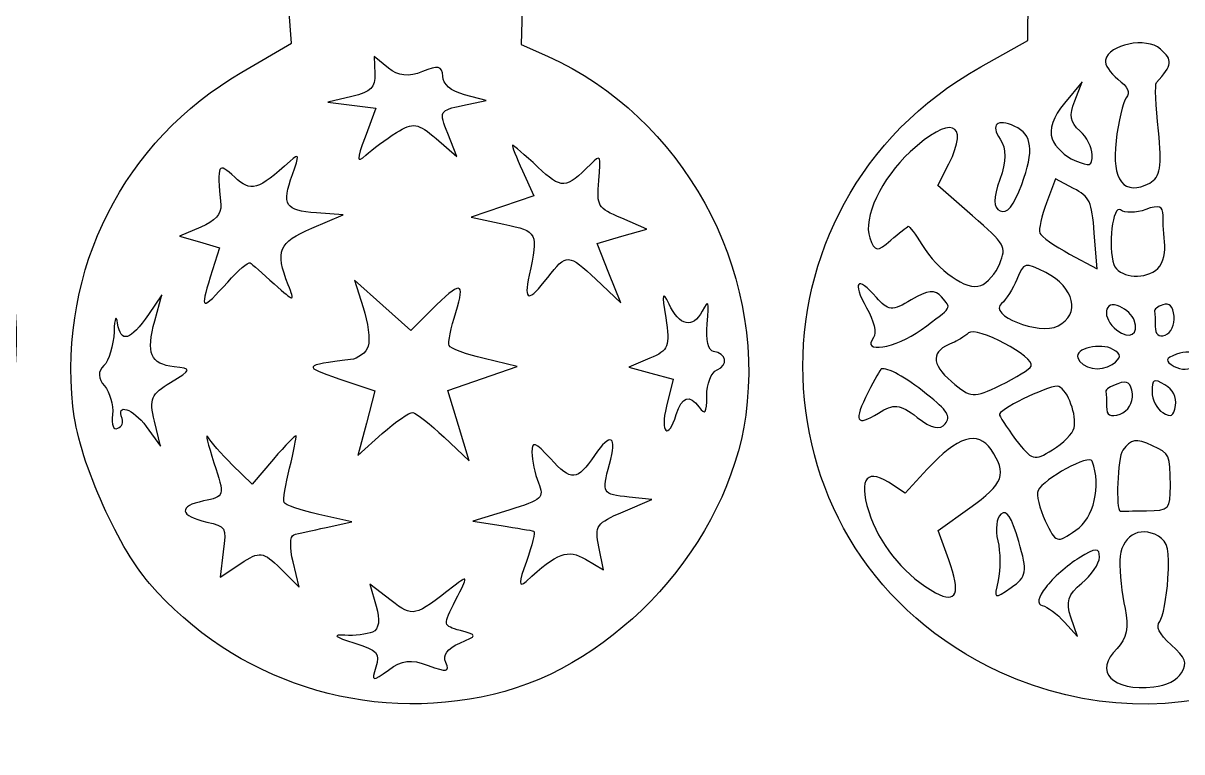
# Model space of a CAD drawing. Extents: x 0 to 701, y 0 to 378.
# Drawn here: x 417.5 to 567, y 7.7 to 101.7 of the extents above; entities that cross this region are included whole.
import ezdxf

# ---------------------------------------------------------------- set-up
doc = ezdxf.new("R2010")
doc.units = 0
doc.layers.add('Calque_1', color=7, linetype='CONTINUOUS')

msp = doc.modelspace()

# ---------------------------------------------------------------- linework, layer by layer
at = {"layer": 'Calque_1', "color": 7}
for p, q in [((547.11841, 99.511319), (547.201105, 106.946135)), ((481.889885, 105.107312), (481.719783, 99.006577)), ((452.080566, 99.145781), (451.753905, 103.659104)), ((445.694481, 95.426104), (452.080566, 99.145781)), ((481.719783, 99.006577), (485.144731, 97.474822)), ((541.044276, 96.103781), (547.11841, 99.511319)), ((464.59267, 95.929797), (462.753953, 97.433188)), ((462.753953, 97.433188), (462.841803, 95.219597)), ((557.140636, 96.983133), (557.140636, 96.983133)), ((554.120147, 94.156079), (551.84557, 91.425407)), ((553.173015, 91.709142), (554.120147, 94.156079)), ((459.86051, 92.281743), (456.791561, 91.557539)), ((456.791561, 91.557539), (459.881874, 91.159438)), ((459.860595, 92.281782), (459.86051, 92.281743)), ((474.143735, 91.107247), (477.207759, 91.74834)), ((477.207759, 91.74834), (474.428262, 92.503423)), ((459.881874, 91.159438), (462.97223, 90.761496)), ((462.97223, 90.761496), (461.592553, 87.044157)), ((470.7527, 86.839927), (473.419729, 84.521497)), ((473.419729, 84.521497), (472.249767, 87.493795)), ((543.561033, 86.759312), (543.561033, 86.759312)), ((550.264317, 86.802689), (550.264496, 86.802254)), ((531.946206, 85.135474), (531.946206, 85.135474)), ((481.892956, 82.66364), (481.892183, 82.663303)), ((481.892183, 82.663303), (483.35398, 79.428027)), ((535.516359, 80.764722), (536.922993, 83.566383)), ((539.970142, 76.877519), (535.516359, 80.764722)), ((550.684127, 81.641559), (549.526645, 78.557786)), ((553.01351, 80.417129), (550.684127, 81.641559)), ((483.35398, 79.428027), (479.308787, 78.065602)), ((442.963565, 78.266168), (442.963588, 78.266089)), ((479.308787, 78.065602), (475.263662, 76.703098)), ((454.704806, 75.270319), (458.738574, 77.012701)), ((458.738574, 77.012701), (455.311277, 77.245473)), ((475.263662, 76.703098), (479.512847, 75.789639)), ((497.934074, 75.141613), (494.706166, 76.555556)), ((440.371186, 75.395083), (437.625569, 74.253764)), ((494.732886, 74.228906), (497.934074, 75.141613)), ((437.625569, 74.253764), (440.215953, 73.490144)), ((440.215953, 73.490144), (442.806271, 72.726426)), ((491.531598, 73.316199), (494.732886, 74.228906)), ((493.053014, 69.481187), (491.531598, 73.316199)), ((548.671577, 74.649151), (548.671577, 74.649151)), ((556.060956, 70.041488), (555.701954, 74.617104)), ((442.806271, 72.726426), (441.614236, 68.947487)), ((552.517443, 71.932898), (556.060956, 70.041488)), ((558.229823, 70.568314), (558.229823, 70.568314)), ((494.57443, 65.646195), (493.053014, 69.481187)), ((463.85952, 65.296541), (460.209456, 68.543741)), ((460.209456, 68.543741), (461.331938, 65.043527)), ((491.380728, 68.673933), (494.57443, 65.646195)), ((435.372625, 66.656154), (433.637316, 64.141437)), ((434.455644, 63.318693), (435.372625, 66.656154)), ((467.509541, 62.049401), (463.85952, 65.296541)), ((470.128631, 64.691299), (467.509541, 62.049401)), ((526.309806, 65.000684), (526.309806, 65.000684)), ((543.742643, 65.565481), (543.742643, 65.565481)), ((563.452474, 64.567822), (563.452474, 64.567822)), ((558.6016, 62.10696), (558.6016, 62.10696)), ((461.989182, 60.032791), (461.989182, 60.032791)), ((537.409156, 60.468248), (537.409156, 60.468248)), ((481.224053, 57.434013), (476.96344, 58.438842)), ((498.324549, 58.471702), (495.616892, 57.323628)), ((498.324391, 58.47184), (498.324549, 58.471702)), ((553.566204, 58.544076), (553.566204, 58.544076)), ((427.877401, 57.525521), (427.876548, 57.525184)), ((476.746454, 55.879242), (481.224053, 57.434013)), ((495.616892, 57.323628), (498.48451, 56.557196)), ((566.021007, 57.423951), (566.021007, 57.423951)), ((458.213464, 55.835409), (462.862293, 54.260138)), ((472.26894, 54.324491), (476.746454, 55.879242)), ((498.48451, 56.557196), (501.35205, 55.790724)), ((501.35205, 55.790724), (500.48482, 52.287539)), ((462.862293, 54.260138), (461.763565, 50.090526)), ((473.646717, 49.777417), (472.26894, 54.324491)), ((526.520156, 54.109664), (526.520156, 54.109664)), ((557.172624, 54.203629), (557.172624, 54.203629)), ((543.454848, 51.263853), (543.455085, 51.263933)), ((564.525538, 51.461191), (564.525538, 51.461191)), ((433.337499, 49.669905), (435.199906, 47.113514)), ((435.199906, 47.113514), (434.408399, 50.371271)), ((461.763565, 50.090526), (460.6649, 45.921053)), ((475.024552, 45.230264), (473.646717, 49.777417)), ((460.6649, 45.921053), (463.813435, 48.756584)), ((471.783784, 48.283929), (475.024552, 45.230264)), ((559.369835, 46.596432), (559.369835, 46.596432)), ((449.781474, 45.470741), (447.003425, 42.206408)), ((447.003425, 42.206408), (444.449831, 44.737901)), ((534.124917, 44.149831), (531.272827, 41.076121)), ((534.124917, 44.149831), (534.124917, 44.149831)), ((483.958588, 42.400615), (483.958569, 42.400695)), ((531.272827, 41.076121), (529.125391, 42.462473)), ((498.614642, 40.25108), (495.669856, 40.555712)), ((548.442093, 41.401411), (548.442093, 41.401411)), ((440.737051, 40.050693), (440.737051, 40.050693)), ((494.893699, 38.663331), (498.614642, 40.25108)), ((535.532799, 36.251471), (539.621855, 39.153178)), ((459.857265, 37.342699), (455.607829, 38.32061)), ((480.12928, 38.874632), (475.498038, 37.451301)), ((475.498038, 37.451301), (479.166098, 36.877729)), ((456.563248, 36.6385), (459.857265, 37.342699)), ((536.920041, 32.466333), (535.532799, 36.251471)), ((543.245012, 34.919946), (543.245012, 34.919946)), ((443.287728, 33.501487), (442.875057, 30.236738)), ((492.351272, 31.157526), (491.762053, 34.116435)), ((442.875057, 30.236738), (445.551058, 31.987796)), ((453.098064, 28.934091), (452.294506, 32.186777)), ((490.031119, 32.518683), (492.351272, 31.157526)), ((559.001068, 32.3671), (559.001682, 32.367338)), ((450.662583, 31.336462), (453.098064, 28.934091)), ((464.961207, 27.191173), (462.179563, 29.290795)), ((462.179563, 29.290795), (463.025217, 26.483865)), ((549.431056, 28.902063), (549.431413, 28.902182)), ((551.846936, 24.425224), (553.528234, 22.550234)), ((553.528234, 22.550234), (552.671799, 25.060296)), ((462.558202, 23.131153), (462.558202, 23.131153))]:
    msp.add_line(p, q, dxfattribs=at)
for points in [[(393.742361, 99.777604), (428.283629, 80.458407), (422.351338, 29.204219), (384.408756, 19.137309)], [(564.222808, 98.401691), (562.440554, 99.990609), (557.55686, 99.012361), (557.140636, 96.983133)], [(485.144731, 97.474822), (502.522901, 89.702732), (513.317996, 70.128678), (510.713355, 51.113142)], [(563.715333, 94.077069), (565.809686, 96.385576), (565.873623, 96.929971), (564.222808, 98.401691)], [(468.99449, 95.491745), (467.243406, 94.763818), (465.848803, 94.902585), (464.59267, 95.929797)], [(471.603195, 94.907914), (471.567564, 96.200618), (471.003168, 96.326729), (468.99449, 95.491745)], [(543.494422, 17.972102), (510.771369, 33.003459), (509.350197, 78.323925), (541.044276, 96.103781)], [(557.140636, 96.983133), (557.022804, 96.408235), (557.743165, 95.297775), (558.741398, 94.515596)], [(423.86248, 52.237962), (422.085691, 70.077101), (430.394992, 86.514537), (445.694481, 95.426104)], [(462.841803, 95.219597), (462.914839, 93.377902), (462.414078, 92.88445), (459.860595, 92.281782)], [(474.428262, 92.503423), (472.645196, 92.987743), (471.632296, 93.849823), (471.603195, 94.907914)], [(558.741398, 94.515596), (560.054682, 93.486662), (560.347271, 92.816155), (559.799587, 92.090843)], [(563.978845, 87.858244), (563.633352, 91.057491), (563.514787, 93.855904), (563.715333, 94.077069)], [(551.84557, 91.425407), (550.403858, 89.69469), (549.82482, 88.001865), (550.264317, 86.802689)], [(553.836649, 87.826018), (552.56811, 88.956998), (552.427084, 89.782118), (553.173015, 91.709142)], [(559.799587, 92.090843), (559.383244, 91.539495), (558.799591, 89.037177), (558.502407, 86.530224)], [(472.249767, 87.493795), (471.120205, 90.364009), (471.185113, 90.488139), (474.143735, 91.107247)], [(536.922993, 83.566383), (539.690467, 89.078316), (537.089708, 89.898207), (531.946206, 85.135474)], [(465.628333, 87.615113), (467.780564, 88.966624), (468.416902, 88.87064), (470.7527, 86.839927)], [(545.438539, 88.420466), (543.154157, 89.479586), (542.235964, 88.667162), (543.561033, 86.759312)], [(546.333498, 80.93223), (547.95902, 85.304012), (547.712581, 87.366219), (545.438539, 88.420466)], [(461.592553, 87.044157), (460.480324, 84.047218), (460.499519, 83.592846), (461.691907, 84.699344)], [(461.691907, 84.699344), (462.505347, 85.454268), (464.276749, 86.766363), (465.628333, 87.615113)], [(543.561033, 86.759312), (544.369911, 85.5947), (544.353947, 83.875333), (543.512526, 81.557676)], [(550.264496, 86.802254), (550.64586, 85.761653), (551.956964, 84.506285), (553.178027, 84.012477)], [(555.422853, 84.752526), (555.43652, 85.653071), (554.722656, 87.036155), (553.836649, 87.826018)], [(562.84943, 81.096826), (564.234831, 81.841431), (564.47402, 83.273517), (563.978845, 87.858244)], [(480.616493, 85.975945), (480.514527, 85.933558), (481.088851, 84.442982), (481.892956, 82.66364)], [(483.883044, 83.164202), (482.188337, 84.75308), (480.718479, 86.018352), (480.616493, 85.975945)], [(558.502407, 86.530224), (557.898729, 81.436021), (559.577234, 79.337925), (562.84943, 81.096826)], [(444.756988, 81.838638), (442.571321, 83.872025), (442.482746, 83.695644), (442.963565, 78.266168)], [(451.919898, 83.942261), (447.761072, 80.145159), (446.861403, 79.880934), (444.756988, 81.838638)], [(452.221687, 82.212654), (453.130056, 84.748644), (453.085134, 85.006155), (451.919898, 83.942261)], [(491.766747, 81.425266), (492.04353, 84.740305), (492.000707, 84.826624), (490.713648, 83.54523)], [(531.946206, 85.135474), (528.220904, 81.685867), (525.802746, 76.549792), (526.722445, 74.040363)], [(553.178027, 84.012477), (555.203748, 83.193358), (555.400412, 83.258167), (555.422853, 84.752526)], [(490.713648, 83.54523), (487.440739, 80.286839), (486.979315, 80.26107), (483.883044, 83.164202)], [(455.311277, 77.245473), (451.253517, 77.521187), (450.801533, 78.247807), (452.221687, 82.212654)], [(494.706166, 76.555556), (491.541799, 77.94167), (491.483943, 78.037436), (491.766747, 81.425266)], [(543.512526, 81.557676), (542.625905, 79.115037), (542.635412, 77.919545), (543.545049, 77.497854)], [(543.545049, 77.497854), (544.454665, 77.076143), (545.275745, 78.087786), (546.333498, 80.93223)], [(555.701954, 74.617104), (555.376168, 78.769087), (555.127234, 79.306154), (553.01351, 80.417129)], [(442.963588, 78.266089), (443.066755, 77.101595), (442.219701, 76.163496), (440.371186, 75.395083)], [(549.526645, 78.557786), (548.890048, 76.861792), (548.505277, 75.10291), (548.671577, 74.649151)], [(559.091111, 77.627867), (558.084321, 78.418979), (557.402009, 72.827046), (558.229823, 70.568314)], [(564.579711, 76.898811), (564.598131, 78.115238), (564.045991, 78.308575), (562.340252, 77.683446)], [(543.5008, 70.707478), (544.38441, 72.892686), (544.2335, 73.156476), (539.970142, 76.877519)], [(562.340252, 77.683446), (561.095124, 77.227112), (559.63305, 77.202136), (559.091111, 77.627867)], [(564.792596, 73.040743), (564.662147, 74.274819), (564.566262, 76.010942), (564.579711, 76.898811)], [(451.672673, 67.967991), (449.966947, 72.365721), (450.401202, 73.411352), (454.704806, 75.270319)], [(479.512847, 75.789639), (483.904179, 74.845637), (483.954112, 74.744205), (482.760542, 69.189747)], [(529.429033, 73.709131), (530.507821, 74.645111), (531.514492, 75.456267), (531.665897, 75.511746)], [(531.665897, 75.511746), (531.817282, 75.567246), (532.619743, 74.502659), (533.449003, 73.146117)], [(526.722445, 74.040363), (527.387703, 72.22517), (527.677697, 72.189676), (529.429033, 73.709131)], [(548.671577, 74.649151), (548.837837, 74.195492), (550.568493, 72.973142), (552.517443, 71.932898)], [(485.164974, 68.90825), (487.570514, 72.023674), (487.858786, 72.012819), (491.380728, 68.673933)], [(533.449003, 73.146117), (535.532085, 69.738638), (539.19856, 67.186328), (541.040651, 67.861449)], [(563.605464, 69.807547), (564.38893, 70.351784), (564.923184, 71.806668), (564.792596, 73.040743)], [(443.85916, 68.318021), (445.216049, 69.828523), (446.512304, 70.943815), (446.739786, 70.796412)], [(446.739786, 70.796412), (446.967224, 70.649127), (448.375719, 69.422598), (449.869629, 68.070909)], [(541.040651, 67.861449), (541.886054, 68.17129), (542.993087, 69.452031), (543.5008, 70.707478)], [(549.446605, 69.529932), (546.715576, 70.901052), (546.639021, 70.883364), (545.705141, 68.666743)], [(558.229823, 70.568314), (558.806088, 68.995955), (561.822457, 68.569114), (563.605464, 69.807547)], [(441.614236, 68.947487), (440.246192, 64.610268), (440.47179, 64.547084), (443.85916, 68.318021)], [(482.760542, 69.189747), (482.022652, 65.75549), (482.671826, 65.67945), (485.164974, 68.90825)], [(527.569393, 66.342648), (525.101321, 69.187429), (524.38506, 68.424325), (526.309806, 65.000684)], [(551.018786, 62.654129), (553.957115, 64.137178), (553.149108, 67.670906), (549.446605, 69.529932)], [(449.869629, 68.070909), (452.49558, 65.695039), (452.555493, 65.691671), (451.672673, 67.967991)], [(473.292707, 64.40687), (474.576359, 68.476477), (473.93796, 68.533818), (470.128631, 64.691299)], [(535.983447, 66.391393), (535.122873, 67.377208), (534.24463, 67.290354), (532.086202, 66.006048)], [(545.705141, 68.666743), (545.180731, 67.42217), (544.297695, 66.026608), (543.742643, 65.565481)], [(500.812982, 65.482014), (499.967401, 67.284412), (499.873021, 66.895422), (500.381289, 63.70495)], [(505.749819, 62.920454), (506.005032, 65.980755), (505.942858, 66.139924), (505.110231, 64.55772)], [(532.086202, 66.006048), (529.621735, 64.539775), (529.0999, 64.578577), (527.569393, 66.342648)], [(533.335865, 62.15216), (537.517025, 65.206855), (537.308734, 64.873444), (535.983447, 66.391393)], [(559.005326, 65.167855), (556.913885, 66.137448), (556.588912, 63.67314), (558.6016, 62.10696)], [(461.331938, 65.043527), (461.949277, 63.118385), (462.245063, 60.863556), (461.989182, 60.032791)], [(472.425437, 60.110909), (472.272886, 60.477913), (472.663161, 62.411037), (473.292707, 64.40687)], [(505.110231, 64.55772), (503.895447, 62.248996), (502.15358, 62.623586), (500.812982, 65.482014)], [(526.309806, 65.000684), (527.248876, 63.330498), (527.634459, 61.69543), (527.215243, 61.16181)], [(543.742643, 65.565481), (541.924182, 64.054781), (548.545089, 61.405574), (551.018786, 62.654129)], [(560.859559, 63.392989), (560.637325, 63.999361), (559.802875, 64.798098), (559.005326, 65.167855)], [(564.565786, 65.3973), (563.878543, 65.145414), (563.377584, 64.772151), (563.452474, 64.567822)], [(563.452474, 64.567822), (563.527404, 64.363354), (563.577833, 63.474792), (563.564423, 62.593163)], [(566.001933, 63.907971), (565.880694, 65.17354), (565.37823, 65.695039), (564.565786, 65.3973)], [(429.644749, 62.994175), (429.461991, 64.193133), (429.258833, 63.708099), (429.189675, 61.90893)], [(433.637316, 64.141437), (431.281031, 60.726887), (430.044488, 60.37151), (429.644749, 62.994175)], [(436.927457, 57.374691), (433.872819, 57.730345), (433.298977, 59.109824), (434.455644, 63.318693)], [(500.381289, 63.70495), (500.972448, 59.993791), (500.784282, 59.515095), (498.324391, 58.47184)], [(506.56149, 59.354341), (505.878128, 59.464409), (505.573338, 60.803342), (505.749819, 62.920454)], [(558.6016, 62.10696), (560.257525, 60.818435), (561.536226, 61.546699), (560.859559, 63.392989)], [(564.864397, 61.475414), (565.592601, 61.742293), (566.104513, 62.836967), (566.001933, 63.907971)], [(429.189675, 61.90893), (429.12122, 60.119387), (428.530678, 58.146847), (427.877401, 57.525521)], [(527.215243, 61.16181), (525.529826, 59.016434), (530.043505, 59.746718), (533.335865, 62.15216)], [(539.460131, 61.746889), (538.900227, 61.26029), (537.97728, 60.684877), (537.409156, 60.468248)], [(547.559077, 57.464911), (548.107909, 58.648895), (540.514795, 62.663438), (539.460131, 61.746889)], [(563.564423, 62.593163), (563.549172, 61.573241), (564.021767, 61.166583), (564.864397, 61.475414)], [(461.989182, 60.032791), (461.73328, 59.201986), (460.707695, 58.423947), (459.709921, 58.303718)], [(476.96344, 58.438842), (474.620073, 58.991556), (472.578011, 59.743925), (472.425437, 60.110909)], [(537.409156, 60.468248), (534.620587, 59.404889), (534.572139, 57.799115), (537.258266, 55.476982)], [(558.106722, 59.625737), (556.539196, 60.537493), (553.133025, 59.72602), (553.566204, 58.544076)], [(507.007009, 56.979977), (508.506795, 57.603402), (508.228645, 59.086016), (506.56149, 59.354341)], [(553.566204, 58.544076), (554.093843, 57.104345), (556.504157, 56.643495), (558.01557, 57.693286)], [(558.01557, 57.693286), (559.23487, 58.540174), (559.254617, 58.958142), (558.106722, 59.625737)], [(566.322826, 58.986446), (564.827694, 58.438485), (564.772056, 58.150333), (566.021007, 57.423951)], [(568.637314, 57.480599), (570.131535, 58.785128), (568.561295, 59.806832), (566.322826, 58.986446)], [(427.876548, 57.525184), (427.087363, 56.774499), (427.111623, 55.894751), (427.948926, 54.903331)], [(436.48365, 55.360794), (439.268249, 57.042903), (439.281027, 57.10068), (436.927457, 57.374691)], [(459.709921, 58.303718), (453.570382, 57.564105), (453.492239, 57.4353), (458.213464, 55.835409)], [(505.683861, 53.611796), (505.678909, 55.159673), (506.274169, 56.675325), (507.007009, 56.979977)], [(528.198483, 57.092579), (528.098299, 57.06588), (527.343553, 55.722212), (526.520156, 54.109664)], [(534.063792, 53.863978), (531.264607, 56.096505), (529.03006, 57.326461), (528.198483, 57.092579)], [(543.579533, 54.992562), (545.598599, 55.98618), (547.389271, 57.098819), (547.559077, 57.464911)], [(566.021007, 57.423951), (566.863082, 56.934084), (568.04043, 56.959635), (568.637314, 57.480599)], [(434.408399, 50.371271), (433.709302, 53.248436), (433.95175, 53.831257), (436.48365, 55.360794)], [(537.258266, 55.476982), (539.728239, 53.341707), (540.158566, 53.308729), (543.579533, 54.992562)], [(560.610644, 53.869465), (560.472213, 55.313851), (559.986962, 55.656532), (558.730247, 55.19594)], [(564.799707, 55.051309), (563.335712, 55.902733), (563.158083, 55.804669), (563.160836, 54.145872)], [(427.948926, 54.903331), (428.641865, 54.082687), (429.113152, 52.431714), (428.996158, 51.234519)], [(501.746447, 51.206453), (502.46352, 53.534826), (503.468864, 53.865345), (504.693947, 52.17553)], [(526.520156, 54.109664), (524.576911, 50.303729), (524.938884, 49.557163), (527.833083, 51.402087)], [(536.45422, 50.002167), (537.223287, 50.981148), (536.77955, 51.698023), (534.063792, 53.863978)], [(551.13951, 54.852526), (550.365927, 55.213033), (543.882659, 52.182879), (543.454848, 51.263853)], [(553.094243, 49.477598), (553.468892, 51.096128), (552.299467, 54.312231), (551.13951, 54.852526)], [(558.730247, 55.19594), (557.798684, 54.854546), (557.097714, 54.407978), (557.172624, 54.203629)], [(557.172624, 54.203629), (557.247534, 53.999181), (557.297963, 53.110639), (557.284553, 52.228989)], [(559.028778, 51.274054), (560.049908, 51.648288), (560.718296, 52.744982), (560.610644, 53.869465)], [(563.160836, 54.145872), (563.163015, 53.122741), (563.776636, 51.914613), (564.525538, 51.461191)], [(566.164449, 52.366529), (566.345465, 53.496341), (565.872058, 54.427626), (564.799707, 55.051309)], [(430.229612, 50.683726), (429.372234, 52.746229), (431.633768, 52.008557), (433.337499, 49.669905)], [(504.693947, 52.17553), (505.483018, 51.087155), (505.691071, 51.389054), (505.683861, 53.611796)], [(527.833083, 51.402087), (529.82131, 52.669517), (530.582513, 52.585377), (532.843661, 50.848342)], [(564.525538, 51.461191), (565.630888, 50.791971), (565.939382, 50.96249), (566.164449, 52.366529)], [(433.759198, 29.409736), (429.410911, 34.441884), (424.508723, 45.749623), (423.86248, 52.237962)], [(428.996158, 51.234519), (428.853197, 49.772148), (429.080285, 49.181206), (429.688267, 49.433924)], [(463.813435, 48.756584), (465.545108, 50.316108), (467.317712, 51.534833), (467.752515, 51.464835)], [(467.752515, 51.464835), (468.187341, 51.394798), (470.001426, 49.963425), (471.783784, 48.283929)], [(510.713355, 51.113142), (508.462923, 34.684916), (494.105043, 18.804195), (478.123259, 15.066395)], [(500.48482, 52.287539), (499.620303, 48.795307), (500.714977, 47.857267), (501.746447, 51.206453)], [(532.843661, 50.848342), (534.717661, 49.40865), (535.790408, 49.15728), (536.45422, 50.002167)], [(543.455085, 51.263933), (543.376115, 51.093573), (544.318274, 49.627498), (545.548646, 48.005819)], [(557.284553, 52.228989), (557.267519, 51.098108), (557.780897, 50.81671), (559.028778, 51.274054)], [(429.688267, 49.433924), (430.185807, 49.640769), (430.429373, 50.203149), (430.229612, 50.683726)], [(550.296662, 46.648406), (551.677686, 47.52338), (552.936559, 48.796594), (553.094243, 49.477598)], [(441.273158, 48.324237), (440.930498, 48.904503), (441.295728, 47.404855), (442.084977, 44.991966)], [(444.449831, 44.737901), (443.045391, 46.130175), (441.61588, 47.74403), (441.273158, 48.324237)], [(452.678031, 48.450249), (452.612905, 48.606902), (451.30944, 47.266166), (449.781474, 45.470741)], [(451.842785, 44.296383), (452.367302, 46.424309), (452.743156, 48.293556), (452.678031, 48.450249)], [(493.147771, 44.808493), (494.180171, 48.501925), (493.289648, 49.015818), (491.196206, 45.934621)], [(542.380139, 46.686376), (540.66925, 49.202261), (538.07275, 48.404336), (534.124917, 44.149831)], [(545.548646, 48.005819), (547.643316, 45.245218), (547.945729, 45.158721), (550.296662, 46.648406)], [(563.19946, 47.187493), (561.07803, 48.17097), (560.433689, 48.071479), (559.369835, 46.596432)], [(485.501812, 45.530063), (483.531549, 47.683718), (483.096251, 47.831042), (483.123367, 46.334762)], [(539.621855, 39.153178), (544.034024, 42.28419), (544.502896, 43.564752), (542.380139, 46.686376)], [(559.369835, 46.596432), (558.71149, 45.683547), (558.431359, 38.783678), (559.051437, 38.75272)], [(565.516839, 42.025689), (565.499211, 46.086184), (565.479325, 46.130532), (563.19946, 47.187493)], [(442.084977, 44.991966), (443.498205, 40.671959), (443.47754, 40.596455), (440.737051, 40.050693)], [(483.123367, 46.334762), (483.141589, 45.327496), (483.517407, 43.557107), (483.958588, 42.400615)], [(491.196206, 45.934621), (488.93904, 42.61261), (488.21757, 42.561369), (485.501812, 45.530063)], [(555.439828, 45.182113), (555.088689, 46.140178), (549.196026, 42.956281), (548.442093, 41.401411)], [(553.319746, 36.264168), (555.654496, 37.88549), (556.622168, 41.956007), (555.439828, 45.182113)], [(451.123769, 39.862922), (450.994699, 40.173456), (451.31827, 42.168457), (451.842785, 44.296383)], [(495.669856, 40.555712), (492.150072, 40.919982), (492.089463, 41.022147), (493.147771, 44.808493)], [(529.125391, 42.462473), (526.089988, 44.422059), (525.166843, 42.536115), (526.877197, 37.869327)], [(483.958569, 42.400695), (484.717969, 40.41114), (484.511798, 40.221508), (480.12928, 38.874632)], [(562.421698, 38.783837), (565.383202, 38.825907), (565.529912, 38.979688), (565.516839, 42.025689)], [(548.442093, 41.401411), (548.183829, 40.868662), (548.605639, 39.099025), (549.379439, 37.468949)], [(440.737051, 40.050693), (437.426136, 39.391337), (437.62524, 38.112379), (441.160719, 37.328953)], [(455.607829, 38.32061), (453.27063, 38.858469), (451.252837, 39.552447), (451.123769, 39.862922)], [(601.662304, 39.776385), (591.419984, 17.218505), (565.933242, 7.664874), (543.494422, 17.972102)], [(545.947242, 34.809046), (544.982978, 38.078311), (544.408614, 38.960713), (543.64034, 38.353589)], [(491.762053, 34.116435), (491.213973, 36.868975), (491.432444, 37.186303), (494.893699, 38.663331)], [(526.877197, 37.869327), (528.323128, 33.924109), (531.511997, 30.22628), (535.209944, 28.206758)], [(543.64034, 38.353589), (543.077762, 37.908961), (542.899855, 36.363856), (543.245012, 34.919946)], [(549.379439, 37.468949), (550.742201, 34.598082), (550.865896, 34.56031), (553.319746, 36.264168)], [(559.051437, 38.75272), (559.195018, 38.745985), (560.711739, 38.759454), (562.421698, 38.783837)], [(441.160719, 37.328953), (443.636193, 36.780417), (443.69001, 36.683541), (443.287728, 33.501487)], [(452.380119, 35.686853), (452.869311, 35.822571), (454.75157, 36.251174), (456.563248, 36.6385)], [(479.166098, 36.877729), (481.183488, 36.562144), (483.055211, 36.245925), (483.325438, 36.174957)], [(483.325438, 36.174957), (483.595684, 36.103949), (483.179698, 34.331242), (482.401045, 32.235601)], [(563.973676, 35.509204), (561.477181, 36.961156), (559.068055, 35.438849), (559.001068, 32.3671)], [(452.294506, 32.186777), (451.85256, 33.975766), (451.891082, 35.550799), (452.380119, 35.686853)], [(543.245012, 34.919946), (543.590209, 33.476193), (543.610372, 31.168202), (543.289776, 29.79108)], [(544.969034, 28.871699), (547.000361, 30.294436), (547.100129, 30.900233), (545.947242, 34.809046)], [(565.206345, 30.044095), (565.44189, 33.651386), (565.18115, 34.806927), (563.973676, 35.509204)], [(445.551058, 31.987796), (448.008868, 33.595946), (448.425944, 33.542745), (450.662583, 31.336462)], [(482.356479, 29.670178), (486.496737, 33.429132), (487.711184, 33.87986), (490.031119, 32.518683)], [(556.364439, 32.81046), (556.383255, 34.05848), (555.896677, 34.034533), (553.721353, 32.680269)], [(482.401045, 32.235601), (481.384906, 29.500571), (481.372249, 28.776625), (482.356479, 29.670178)], [(535.209944, 28.206758), (537.945688, 26.712696), (538.511851, 28.122934), (536.920041, 32.466333)], [(553.721353, 32.680269), (552.25504, 31.767364), (550.324432, 30.06717), (549.431056, 28.902063)], [(554.078552, 29.425681), (555.323086, 30.445979), (556.351683, 31.969177), (556.364439, 32.81046)], [(559.001682, 32.367338), (558.968129, 30.830671), (559.268205, 28.04133), (559.668406, 26.168637)], [(473.275277, 27.25103), (474.92003, 30.450059), (474.912444, 30.50847), (473.039791, 29.050199)], [(564.145185, 24.498926), (564.564598, 25.032784), (565.042184, 27.52815), (565.206345, 30.044095)], [(478.123259, 15.066395), (461.719847, 11.230095), (444.718245, 16.726816), (433.759198, 29.409736)], [(473.039791, 29.050199), (467.89734, 25.045619), (467.825595, 25.0291), (464.961207, 27.191173)], [(543.289776, 29.79108), (542.722087, 27.352917), (542.766099, 27.328812), (544.969034, 28.871699)], [(549.431413, 28.902182), (548.4331, 27.60003), (548.261552, 26.690611), (548.986468, 26.541959)], [(552.671799, 25.060296), (552.008581, 27.004631), (552.325791, 27.988722), (554.078552, 29.425681)], [(473.880975, 23.328748), (471.612136, 23.934882), (471.602494, 23.997472), (473.275277, 27.25103)], [(463.025217, 26.483865), (463.556524, 24.720547), (463.382884, 23.473973), (462.558202, 23.131153)], [(548.986468, 26.541959), (549.63497, 26.408935), (550.922266, 25.456357), (551.846936, 24.425224)], [(559.668406, 26.168637), (560.182952, 23.761254), (559.879548, 22.254099), (558.632578, 21.02347)], [(565.614389, 21.48127), (564.02868, 22.935619), (563.603384, 23.809226), (564.145185, 24.498926)], [(458.95446, 22.712077), (457.319998, 22.802377), (457.6556, 22.521633), (460.125593, 21.732581)], [(462.558202, 23.131153), (461.836205, 22.831018), (460.214473, 22.642435), (458.95446, 22.712077)], [(473.795191, 21.686133), (476.121919, 22.68512), (476.124336, 22.729151), (473.880975, 23.328748)], [(460.125593, 21.732581), (463.213103, 20.746113), (463.520763, 20.406106), (462.96868, 18.591051)], [(472.011964, 19.196492), (471.593488, 20.203183), (472.149581, 20.979637), (473.795191, 21.686133)], [(558.632578, 21.02347), (555.572713, 18.003595), (557.976036, 15.475925), (563.365264, 16.046069)], [(566.943617, 17.881743), (567.735363, 19.243058), (567.571638, 19.686755), (565.614389, 21.48127)], [(464.605707, 18.229039), (466.361002, 19.530834), (467.501214, 19.6616), (469.740986, 18.817941)], [(462.96868, 18.591051), (462.399661, 16.720518), (462.532148, 16.691243), (464.605707, 18.229039)], [(469.740986, 18.817941), (472.16654, 17.904343), (472.524294, 17.964001), (472.011964, 19.196492)], [(563.365264, 16.046069), (564.991162, 16.218053), (566.394765, 16.938038), (566.943617, 17.881743)]]:
    msp.add_open_spline(points, degree=3, dxfattribs=at)

doc.saveas('drawing.dxf')
